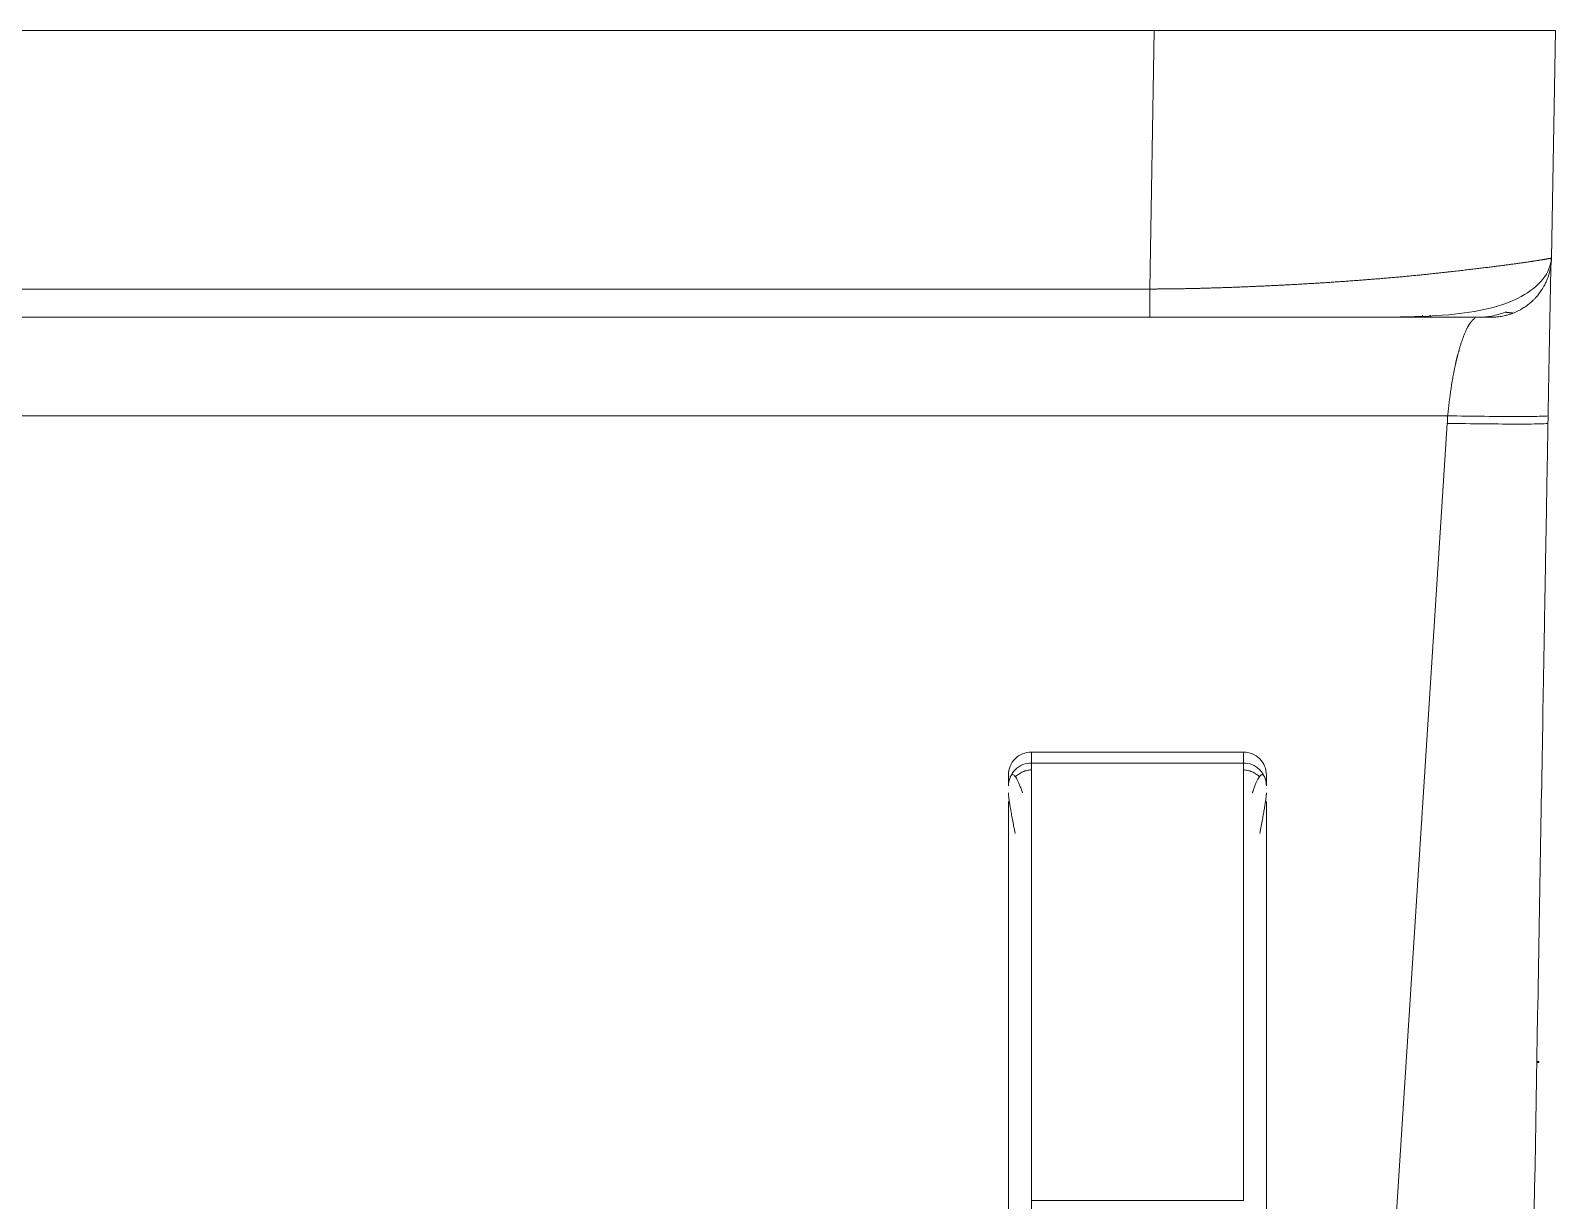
# Model space of a CAD drawing. Header units: millimetres. Extents: x 11618 to 13994, y -5897 to -2537.
# Drawn here: x 12535.4 to 12588.6, y -2812.5 to -2771.7 of the extents above; entities that cross this region are included whole.
import ezdxf

# ---------------------------------------------------------------- set-up
doc = ezdxf.new("R2010")
doc.units = ezdxf.units.MM

msp = doc.modelspace()

# ---------------------------------------------------------------- linework, layer by layer
at = {"linetype": 'Continuous', "lineweight": 18, "extrusion": (-1.22465e-16, -1, 0)}
for p, q in [((12574.607, -2771.666), (12357.312, -2771.666)), ((12588.605, -2771.666), (12574.607, -2771.666)), ((12588.605, -2771.666), (12588.468, -2779.603)), ((12574.451, -2781.666), (12341.515, -2781.666)), ((12583.965, -2781.599), (12583.964, -2781.667)), ((12584.234, -2781.667), (12584.235, -2781.593)), ((12569.518, -2798.018), (12569.518, -2797.634)), ((12578.518, -2797.634), (12578.518, -2798.019)), ((12587.954, -2807.666), (12588.029, -2807.666)), ((12588.029, -2807.666), (12588.029, -2807.633))]:
    msp.add_line(p, q, dxfattribs=at)
at = {"linetype": 'Continuous', "lineweight": 13, "extrusion": (-1.22465e-16, -1, 0)}
for p, q in [((12574.607, -2771.666), (12574.451, -2780.684)), ((12574.451, -2780.684), (12339.783, -2780.684)), ((12584.844, -2785.105), (12341.848, -2785.105)), ((12577.326, -2902.188), (12584.828, -2785.369)), ((12587.954, -2807.633), (12588.029, -2807.633)), ((12570.318, -2812.478), (12577.718, -2812.478))]:
    msp.add_line(p, q, dxfattribs=at)
at = {"linetype": 'Continuous', "lineweight": 18}
for centre, major_axis, start_param, end_param in [((12570.318, -2797.634), (-0.8, 0), 4.712389, 6.283204), ((12577.718, -2797.634), (0.8, 0), 6.283165, 7.853981)]:
    msp.add_ellipse(centre, major_axis=major_axis, ratio=0.999848, start_param=start_param, end_param=end_param, dxfattribs=at)
for points, degree, knots in [([(12574.451, -2780.684), (12574.471, -2780.684), (12574.51, -2780.684), (12574.57, -2780.684), (12574.63, -2780.684), (12574.69, -2780.683), (12574.751, -2780.683), (12574.813, -2780.683), (12574.875, -2780.682), (12574.938, -2780.682), (12575.001, -2780.681), (12575.065, -2780.681), (12575.129, -2780.68), (12575.194, -2780.679), (12575.26, -2780.678), (12575.326, -2780.677), (12575.392, -2780.676), (12575.46, -2780.675), (12575.527, -2780.674), (12575.596, -2780.673), (12575.665, -2780.672), (12575.734, -2780.67), (12575.804, -2780.669), (12575.874, -2780.667), (12575.945, -2780.666), (12576.017, -2780.664), (12576.089, -2780.662), (12576.161, -2780.661), (12576.235, -2780.659), (12576.308, -2780.657), (12576.382, -2780.655), (12576.457, -2780.653), (12576.532, -2780.651), (12576.608, -2780.648), (12576.684, -2780.646), (12576.761, -2780.644), (12576.838, -2780.641), (12576.915, -2780.639), (12576.993, -2780.636), (12577.072, -2780.634), (12577.151, -2780.631), (12577.231, -2780.628), (12577.311, -2780.625), (12577.391, -2780.622), (12577.472, -2780.619), (12577.554, -2780.616), (12577.635, -2780.613), (12577.718, -2780.609), (12577.8, -2780.606), (12577.884, -2780.603), (12577.967, -2780.599), (12578.051, -2780.596), (12578.136, -2780.592), (12578.22, -2780.588), (12578.306, -2780.584), (12578.391, -2780.581), (12578.477, -2780.577), (12578.564, -2780.573), (12578.65, -2780.568), (12578.738, -2780.564), (12578.825, -2780.56), (12578.913, -2780.556), (12579.001, -2780.551), (12579.09, -2780.547), (12579.179, -2780.542), (12579.268, -2780.537), (12579.357, -2780.532), (12579.447, -2780.528), (12579.537, -2780.523), (12579.628, -2780.518), (12579.718, -2780.513), (12579.809, -2780.507), (12579.901, -2780.502), (12579.992, -2780.497), (12580.084, -2780.491), (12580.176, -2780.486), (12580.268, -2780.48), (12580.36, -2780.474), (12580.453, -2780.469), (12580.546, -2780.463), (12580.639, -2780.457), (12580.732, -2780.451), (12580.825, -2780.445), (12580.919, -2780.438), (12581.013, -2780.432), (12581.106, -2780.426), (12581.2, -2780.419), (12581.294, -2780.413), (12581.388, -2780.406), (12581.482, -2780.399), (12581.577, -2780.392), (12581.671, -2780.386), (12581.765, -2780.378), (12581.86, -2780.371), (12581.954, -2780.364), (12582.049, -2780.357), (12582.143, -2780.349), (12582.237, -2780.342), (12582.332, -2780.334), (12582.426, -2780.327), (12582.52, -2780.319), (12582.615, -2780.311), (12582.709, -2780.303), (12582.803, -2780.295), (12582.897, -2780.287), (12582.99, -2780.279), (12583.084, -2780.27), (12583.177, -2780.262), (12583.27, -2780.254), (12583.363, -2780.245), (12583.456, -2780.236), (12583.549, -2780.227), (12583.641, -2780.218), (12583.733, -2780.209), (12583.825, -2780.2), (12583.917, -2780.191), (12584.008, -2780.182), (12584.099, -2780.172), (12584.189, -2780.163), (12584.279, -2780.153), (12584.381, -2780.142), (12584.494, -2780.13), (12584.616, -2780.116), (12584.737, -2780.103), (12584.855, -2780.09), (12584.972, -2780.077), (12585.086, -2780.064), (12585.197, -2780.051), (12585.307, -2780.039), (12585.415, -2780.026), (12585.52, -2780.014), (12585.623, -2780.002), (12585.724, -2779.99), (12585.823, -2779.978), (12585.92, -2779.967), (12586.015, -2779.955), (12586.108, -2779.944), (12586.198, -2779.933), (12586.287, -2779.922), (12586.373, -2779.911), (12586.458, -2779.901), (12586.54, -2779.89), (12586.621, -2779.88), (12586.699, -2779.87), (12586.775, -2779.86), (12586.85, -2779.85), (12586.922, -2779.841), (12586.993, -2779.832), (12587.062, -2779.822), (12587.128, -2779.813), (12587.193, -2779.804), (12587.256, -2779.796), (12587.317, -2779.787), (12587.377, -2779.779), (12587.434, -2779.771), (12587.49, -2779.763), (12587.544, -2779.755), (12587.596, -2779.748), (12587.646, -2779.74), (12587.695, -2779.733), (12587.742, -2779.726), (12587.787, -2779.719), (12587.83, -2779.713), (12587.872, -2779.706), (12587.913, -2779.7), (12587.951, -2779.694), (12587.989, -2779.688), (12588.024, -2779.682), (12588.058, -2779.677), (12588.091, -2779.671), (12588.121, -2779.666), (12588.151, -2779.661), (12588.179, -2779.657), (12588.206, -2779.652), (12588.231, -2779.648), (12588.254, -2779.644), (12588.277, -2779.64), (12588.298, -2779.636), (12588.318, -2779.632), (12588.336, -2779.629), (12588.353, -2779.626), (12588.369, -2779.623), (12588.383, -2779.62), (12588.397, -2779.618), (12588.409, -2779.615), (12588.42, -2779.613), (12588.429, -2779.611), (12588.438, -2779.609), (12588.445, -2779.608), (12588.452, -2779.606), (12588.457, -2779.605), (12588.461, -2779.604), (12588.464, -2779.604), (12588.467, -2779.603), (12588.468, -2779.603), (12588.468, -2779.603), (12588.468, -2779.603)], 3, [0, 0, 0, 0, 0.002665, 0.005355, 0.008072, 0.010815, 0.013584, 0.016378, 0.019199, 0.022046, 0.024918, 0.027817, 0.030742, 0.033692, 0.036669, 0.039672, 0.042701, 0.045755, 0.048836, 0.051943, 0.055076, 0.058235, 0.06142, 0.064631, 0.067868, 0.071131, 0.07442, 0.077735, 0.081076, 0.084443, 0.087836, 0.091255, 0.094701, 0.098172, 0.101669, 0.105193, 0.108742, 0.112318, 0.11592, 0.119547, 0.123201, 0.126881, 0.130587, 0.134318, 0.138076, 0.14186, 0.145671, 0.149507, 0.153369, 0.157257, 0.161172, 0.165112, 0.169078, 0.173071, 0.17709, 0.181134, 0.185205, 0.189302, 0.193425, 0.197574, 0.201749, 0.20595, 0.210177, 0.214431, 0.21871, 0.223015, 0.227347, 0.231705, 0.236088, 0.240498, 0.244934, 0.249396, 0.253884, 0.258398, 0.262938, 0.267505, 0.272097, 0.276716, 0.28136, 0.286031, 0.290728, 0.29545, 0.300199, 0.304974, 0.309775, 0.314603, 0.319456, 0.324335, 0.329241, 0.334172, 0.33913, 0.344114, 0.349124, 0.35416, 0.359222, 0.36431, 0.369424, 0.374565, 0.379731, 0.384924, 0.390142, 0.395387, 0.400658, 0.405955, 0.411278, 0.416627, 0.422002, 0.427404, 0.432831, 0.438285, 0.443764, 0.44927, 0.454802, 0.46036, 0.465944, 0.471554, 0.477191, 0.482853, 0.488541, 0.494256, 0.499997, 0.508075, 0.516116, 0.524118, 0.532081, 0.540006, 0.547893, 0.555742, 0.563552, 0.571324, 0.579058, 0.586753, 0.594411, 0.602029, 0.60961, 0.617152, 0.624657, 0.632122, 0.63955, 0.646939, 0.65429, 0.661603, 0.668878, 0.676115, 0.683313, 0.690473, 0.697595, 0.704679, 0.711724, 0.718732, 0.725701, 0.732632, 0.739525, 0.74638, 0.753197, 0.759975, 0.766716, 0.773418, 0.780083, 0.786709, 0.793297, 0.799848, 0.80636, 0.812834, 0.81927, 0.825668, 0.832028, 0.83835, 0.844635, 0.850881, 0.857089, 0.863259, 0.869392, 0.875486, 0.881543, 0.887561, 0.893542, 0.899485, 0.90539, 0.911257, 0.917087, 0.922878, 0.928632, 0.934348, 0.940027, 0.945667, 0.95127, 0.956835, 0.962362, 0.967852, 0.973304, 0.978719, 0.984095, 0.989434, 0.994736, 1, 1, 1, 1]), ([(12577.78, -2781.665), (12578.808, -2781.672), (12581.44, -2781.657), (12584.864, -2781.699), (12587.135, -2781.233), (12588.249, -2780.358), (12588.441, -2779.869), (12588.468, -2779.603)], 3, [0, 0, 0, 0, 0.182524, 0.496303, 0.759296, 0.881017, 1, 1, 1, 1]), ([(12588.466, -2779.602), (12588.466, -2779.609), (12588.465, -2779.625), (12588.464, -2779.649), (12588.463, -2779.676), (12588.462, -2779.704), (12588.459, -2779.733), (12588.457, -2779.765), (12588.453, -2779.799), (12588.449, -2779.834), (12588.444, -2779.871), (12588.438, -2779.91), (12588.43, -2779.951), (12588.422, -2779.994), (12588.412, -2780.038), (12588.401, -2780.085), (12588.388, -2780.133), (12588.373, -2780.183), (12588.357, -2780.234), (12588.338, -2780.287), (12588.317, -2780.342), (12588.296, -2780.393), (12588.273, -2780.445), (12588.246, -2780.502), (12588.209, -2780.574), (12588.159, -2780.66), (12588.089, -2780.768), (12588.005, -2780.882), (12587.916, -2780.984), (12587.842, -2781.061), (12587.757, -2781.141), (12587.63, -2781.247), (12587.43, -2781.384), (12587.221, -2781.489), (12587.041, -2781.556), (12586.923, -2781.592), (12586.815, -2781.618), (12586.719, -2781.637), (12586.633, -2781.65), (12586.559, -2781.658), (12586.495, -2781.663), (12586.443, -2781.665), (12586.401, -2781.666), (12586.376, -2781.666), (12586.365, -2781.666)], 3, [0, 0, 0, 0, 0.00695, 0.014444, 0.022488, 0.031089, 0.040254, 0.049991, 0.060309, 0.071214, 0.082716, 0.094824, 0.107547, 0.120894, 0.134875, 0.149496, 0.164765, 0.180689, 0.197273, 0.214525, 0.232451, 0.251057, 0.265066, 0.284462, 0.30932, 0.339717, 0.375723, 0.427854, 0.469357, 0.500051, 0.526263, 0.576932, 0.651606, 0.748975, 0.790701, 0.82846, 0.862347, 0.892458, 0.918906, 0.941811, 0.961282, 0.977417, 0.990299, 1, 1, 1, 1]), ([(12588.451, -2779.617), (12588.447, -2779.801), (12588.435, -2780.346), (12588.42, -2781.121), (12588.411, -2781.589), (12588.401, -2782.071), (12588.392, -2782.604), (12588.381, -2783.153), (12588.37, -2783.776), (12588.359, -2784.393), (12588.347, -2785.105)], 2, [0, 0, 0, 0.139137, 0.31131, 0.483482, 0.483482, 0.655655, 0.655655, 0.827827, 0.827827, 1, 1, 1]), ([(12574.451, -2781.666), (12574.451, -2781.666), (12574.451, -2781.66), (12574.451, -2781.635), (12574.451, -2781.617), (12574.451, -2781.568), (12574.451, -2781.537), (12574.451, -2781.466), (12574.451, -2781.425), (12574.451, -2781.334), (12574.451, -2781.285), (12574.451, -2781.178), (12574.451, -2781.121), (12574.451, -2781.002), (12574.451, -2780.94), (12574.451, -2780.813), (12574.451, -2780.749), (12574.451, -2780.684)], 3, [0, 0, 0, 0, 0.125, 0.125, 0.25, 0.25, 0.375, 0.375, 0.5, 0.5, 0.625, 0.625, 0.75, 0.75, 0.875, 0.875, 1, 1, 1, 1]), ([(12580.007, -2781.666), (12579.901, -2781.666), (12579.793, -2781.666), (12578.319, -2781.666), (12576.597, -2781.666), (12575.985, -2781.666), (12575.417, -2781.666), (12574.898, -2781.666), (12574.451, -2781.666)], 2, [0, 0, 0, 0.023139, 0.023139, 0.51157, 0.51157, 0.755785, 0.755785, 1, 1, 1]), ([(12586.368, -2781.666), (12586.363, -2781.666), (12586.2, -2781.666), (12586.043, -2781.666), (12585.73, -2781.666), (12585.441, -2781.666), (12585.028, -2781.666), (12584.635, -2781.666), (12584.114, -2781.666), (12583.181, -2781.666), (12581.88, -2781.666), (12581.328, -2781.666), (12580.714, -2781.666)], 2, [0, 0, 0, 0.139645, 0.139645, 0.279291, 0.279291, 0.418936, 0.418936, 0.558581, 0.558581, 0.837872, 0.837872, 1, 1, 1]), ([(12584.844, -2785.105), (12584.841, -2785.126), (12584.839, -2785.148), (12584.837, -2785.181), (12584.836, -2785.192), (12584.836, -2785.214), (12584.835, -2785.223), (12584.836, -2785.286), (12584.834, -2785.326), (12584.828, -2785.369)], 3, [0, 0, 0, 0, 0.25, 0.25, 0.375, 0.375, 0.5, 0.5, 1, 1, 1, 1]), ([(12587.324, -2785.13), (12586.982, -2785.13), (12586.15, -2785.125), (12585.257, -2785.113), (12584.844, -2785.105)], 3, [0, 0, 0, 0, 0.50071, 1, 1, 1, 1]), ([(12586.327, -2900.958), (12586.79, -2874.386), (12587.19, -2851.464), (12587.694, -2822.554), (12587.846, -2813.833), (12588.05, -2802.115), (12588.114, -2798.432), (12588.19, -2794.122), (12588.204, -2793.275), (12588.226, -2792.026), (12588.233, -2791.613), (12588.248, -2790.79), (12588.255, -2790.378), (12588.269, -2789.563), (12588.276, -2789.16), (12588.29, -2788.369), (12588.297, -2787.981), (12588.317, -2786.834), (12588.33, -2786.092), (12588.342, -2785.369)], 3, [0, 0, 0, 0, 0.5, 0.5, 0.75, 0.75, 0.875, 0.875, 0.90625, 0.90625, 0.921875, 0.921875, 0.9375, 0.9375, 0.953125, 0.953125, 0.96875, 0.96875, 1, 1, 1, 1]), ([(12588.347, -2785.105), (12588.347, -2785.112), (12588.2, -2785.125), (12587.666, -2785.13), (12587.324, -2785.13), (12587.324, -2785.13)], 3, [0, 0, 0, 0, 0.498874, 0.999792, 1, 1, 1, 1]), ([(12588.342, -2785.369), (12588.343, -2785.321), (12588.344, -2785.281), (12588.345, -2785.201), (12588.346, -2785.157), (12588.347, -2785.105)], 3, [0, 0, 0, 0, 0.5, 0.5, 1, 1, 1, 1]), ([(12570.318, -2797.459), (12570.269, -2797.46), (12570.168, -2797.472), (12570.018, -2797.519), (12569.873, -2797.598), (12569.789, -2797.669), (12569.749, -2797.709)], 3, [0, 0, 0, 0, 0.233601, 0.480473, 0.737772, 1, 1, 1, 1]), ([(12578.288, -2797.709), (12578.248, -2797.669), (12578.164, -2797.598), (12578.019, -2797.519), (12577.869, -2797.472), (12577.768, -2797.46), (12577.718, -2797.459)], 3, [0, 0, 0, 0, 0.262223, 0.519523, 0.766397, 1, 1, 1, 1]), ([(12569.518, -2877.544), (12569.518, -2870.246), (12569.518, -2859.298), (12569.518, -2846.525), (12569.518, -2840.139), (12569.518, -2836.946), (12569.518, -2835.35), (12569.518, -2834.551), (12569.518, -2834.152), (12569.518, -2833.953), (12569.518, -2833.853), (12569.518, -2833.803), (12569.518, -2833.778), (12569.518, -2833.766), (12569.518, -2833.76), (12569.518, -2833.757), (12569.518, -2833.754), (12569.518, -2833.171), (12569.518, -2831.366), (12569.518, -2827.629), (12569.518, -2825.353), (12569.518, -2824.113), (12569.518, -2823.468), (12569.518, -2823.139), (12569.518, -2822.973), (12569.518, -2822.889), (12569.518, -2822.847), (12569.518, -2822.826), (12569.518, -2822.816), (12569.518, -2822.811), (12569.518, -2822.808), (12569.518, -2822.806), (12569.518, -2822.483), (12569.518, -2821.557), (12569.518, -2819.702), (12569.518, -2818.582), (12569.518, -2817.973), (12569.518, -2817.656), (12569.518, -2817.495), (12569.518, -2817.414), (12569.518, -2817.373), (12569.518, -2817.352), (12569.518, -2817.343), (12569.518, -2817.337), (12569.518, -2817.333), (12569.518, -2816.875), (12569.518, -2816.191), (12569.518, -2815.393), (12569.518, -2814.994), (12569.518, -2814.794), (12569.518, -2814.694), (12569.518, -2814.652), (12569.518, -2814.623), (12569.518, -2814.607), (12569.518, -2814.39), (12569.518, -2814.066), (12569.518, -2813.657), (12569.518, -2813.444), (12569.518, -2813.351), (12569.518, -2813.289), (12569.518, -2813.256), (12569.518, -2813.105), (12569.518, -2812.931), (12569.518, -2812.765), (12569.518, -2812.698), (12569.518, -2812.686), (12569.518, -2812.651), (12569.518, -2812.6), (12569.518, -2812.417), (12569.518, -2812.207), (12569.518, -2812.024), (12569.518, -2811.939), (12569.518, -2811.898), (12569.518, -2811.881), (12569.518, -2811.87), (12569.518, -2811.866), (12569.518, -2811.408), (12569.518, -2810.734), (12569.518, -2810.064), (12569.518, -2809.618), (12569.518, -2809.394), (12569.518, -2808.732), (12569.518, -2808.079), (12569.518, -2807.438), (12569.518, -2807.013), (12569.518, -2806.801), (12569.518, -2806.176), (12569.518, -2805.567), (12569.518, -2804.982), (12569.518, -2804.598), (12569.518, -2804.409), (12569.518, -2803.845), (12569.518, -2803.483), (12569.518, -2802.788), (12569.518, -2802.454), (12569.518, -2801.818), (12569.518, -2801.517), (12569.518, -2800.946), (12569.518, -2800.678), (12569.518, -2800.172), (12569.518, -2799.938), (12569.518, -2799.508), (12569.518, -2799.312), (12569.518, -2798.96), (12569.518, -2798.805), (12569.518, -2798.63), (12569.518, -2798.593), (12569.518, -2798.557)], 3, [0, 0, 0, 0, 0.261054, 0.391581, 0.456845, 0.489476, 0.505792, 0.51395, 0.518029, 0.520069, 0.521088, 0.521598, 0.521853, 0.521981, 0.522044, 0.522044, 0.522108, 0.522108, 0.587372, 0.620003, 0.636319, 0.644477, 0.648556, 0.650596, 0.651615, 0.652125, 0.65238, 0.652508, 0.652571, 0.652603, 0.652603, 0.652635, 0.652635, 0.685267, 0.701583, 0.709741, 0.71382, 0.715859, 0.716879, 0.717389, 0.717644, 0.717771, 0.717835, 0.717835, 0.717899, 0.717899, 0.734214, 0.742372, 0.746451, 0.748491, 0.749511, 0.75002, 0.75002, 0.75053, 0.75053, 0.758688, 0.762767, 0.764807, 0.765826, 0.765826, 0.766846, 0.766846, 0.770925, 0.772965, 0.772965, 0.773474, 0.773474, 0.773984, 0.775004, 0.779083, 0.781123, 0.782142, 0.782652, 0.782907, 0.782907, 0.783162, 0.783162, 0.799478, 0.807636, 0.807636, 0.815794, 0.815794, 0.83211, 0.840268, 0.840268, 0.848426, 0.848426, 0.864741, 0.872899, 0.872899, 0.881057, 0.881057, 0.897373, 0.897373, 0.913689, 0.913689, 0.930005, 0.930005, 0.946321, 0.946321, 0.962637, 0.962637, 0.978953, 0.978953, 0.995268, 0.995268, 1, 1, 1, 1]), ([(12578.518, -2798.556), (12578.518, -2798.715), (12578.518, -2798.909), (12578.518, -2799.313), (12578.518, -2799.606), (12578.518, -2799.943), (12578.518, -2800.177), (12578.518, -2800.299), (12578.518, -2800.929), (12578.518, -2801.499), (12578.518, -2802.455), (12578.518, -2802.954), (12578.518, -2803.487), (12578.518, -2803.848), (12578.518, -2804.034), (12578.518, -2804.595), (12578.518, -2804.979), (12578.518, -2805.769), (12578.518, -2806.173), (12578.518, -2807.43), (12578.518, -2808.288), (12578.518, -2809.616), (12578.518, -2810.284), (12578.518, -2811.069), (12578.518, -2811.463), (12578.518, -2811.661), (12578.518, -2811.76), (12578.518, -2811.802), (12578.518, -2811.83), (12578.518, -2811.847), (12578.518, -2811.955), (12578.518, -2812.113), (12578.518, -2812.32), (12578.518, -2812.429), (12578.518, -2812.485), (12578.518, -2812.513), (12578.518, -2812.526), (12578.518, -2812.534), (12578.518, -2812.539), (12578.518, -2812.627), (12578.518, -2812.776), (12578.518, -2812.988), (12578.518, -2813.104), (12578.518, -2813.164), (12578.518, -2813.195), (12578.518, -2813.209), (12578.518, -2813.217), (12578.518, -2813.221), (12578.518, -2813.592), (12578.518, -2814.037), (12578.518, -2814.376), (12578.518, -2814.5), (12578.518, -2814.551), (12578.518, -2814.574), (12578.518, -2814.585), (12578.518, -2814.589), (12578.518, -2814.592), (12578.518, -2814.591), (12578.518, -2815.507), (12578.518, -2816.419), (12578.518, -2819.156), (12578.518, -2820.981), (12578.518, -2824.63), (12578.518, -2826.455), (12578.518, -2829.192), (12578.518, -2830.56), (12578.518, -2832.157), (12578.518, -2832.955), (12578.518, -2833.354), (12578.518, -2833.554), (12578.518, -2833.653), (12578.518, -2833.703), (12578.518, -2833.728), (12578.518, -2833.741), (12578.518, -2833.746), (12578.518, -2833.75), (12578.518, -2833.753), (12578.518, -2833.771), (12578.518, -2834.469), (12578.518, -2836.457), (12578.518, -2837.744), (12578.518, -2838.461), (12578.518, -2838.838), (12578.518, -2839.031), (12578.518, -2839.129), (12578.518, -2839.171), (12578.518, -2839.199), (12578.518, -2839.214), (12578.518, -2840.845), (12578.518, -2842.743), (12578.518, -2844.031), (12578.518, -2844.443), (12578.518, -2844.591), (12578.518, -2844.651), (12578.518, -2844.677), (12578.518, -2844.689), (12578.518, -2844.695), (12578.518, -2844.698), (12578.518, -2844.699), (12578.518, -2844.7), (12578.518, -2844.699), (12578.518, -2846.571), (12578.518, -2849.341), (12578.518, -2852.515), (12578.518, -2854.087), (12578.518, -2854.869), (12578.518, -2855.259), (12578.518, -2855.454), (12578.518, -2855.551), (12578.518, -2855.6), (12578.518, -2855.624), (12578.518, -2855.636), (12578.518, -2855.642), (12578.518, -2855.645), (12578.518, -2855.645), (12578.518, -2869.091), (12578.518, -2876.39), (12578.518, -2877.544)], 3, [0, 0, 0, 0, 0.021047, 0.021047, 0.037363, 0.045521, 0.045521, 0.053679, 0.053679, 0.086311, 0.086311, 0.102627, 0.110785, 0.110785, 0.118943, 0.118943, 0.135259, 0.135259, 0.151574, 0.151574, 0.184206, 0.184206, 0.200522, 0.20868, 0.212759, 0.214799, 0.215818, 0.216328, 0.216328, 0.216838, 0.216838, 0.220917, 0.222956, 0.223976, 0.224486, 0.224741, 0.224868, 0.224868, 0.224996, 0.224996, 0.229075, 0.231114, 0.232134, 0.232644, 0.232899, 0.233026, 0.233026, 0.233154, 0.233154, 0.241312, 0.245391, 0.24743, 0.24845, 0.24896, 0.249215, 0.249342, 0.249342, 0.24947, 0.24947, 0.282101, 0.282101, 0.347365, 0.347365, 0.412628, 0.412628, 0.44526, 0.461576, 0.469734, 0.473813, 0.475853, 0.476872, 0.477382, 0.477637, 0.477765, 0.477828, 0.477828, 0.477892, 0.477892, 0.510524, 0.52684, 0.534998, 0.539077, 0.541116, 0.542136, 0.542646, 0.542901, 0.542901, 0.543155, 0.543155, 0.575787, 0.592103, 0.600261, 0.60434, 0.60638, 0.607399, 0.607909, 0.608164, 0.608292, 0.608355, 0.608355, 0.608419, 0.608419, 0.673682, 0.706314, 0.72263, 0.730788, 0.734867, 0.736907, 0.737926, 0.738436, 0.738691, 0.738819, 0.738882, 0.738882, 0.738946, 0.738946, 1, 1, 1, 1])]:
    msp.add_open_spline(points, degree=degree, knots=knots, dxfattribs=at)
at = {"linetype": 'Continuous', "lineweight": 13}
for points, knots in [([(12585.808, -2781.697), (12585.806, -2781.698), (12585.801, -2781.701), (12585.794, -2781.705), (12585.788, -2781.709), (12585.781, -2781.713), (12585.774, -2781.718), (12585.767, -2781.723), (12585.76, -2781.728), (12585.752, -2781.734), (12585.745, -2781.739), (12585.738, -2781.746), (12585.73, -2781.752), (12585.723, -2781.759), (12585.716, -2781.766), (12585.708, -2781.773), (12585.7, -2781.781), (12585.693, -2781.789), (12585.685, -2781.798), (12585.677, -2781.807), (12585.669, -2781.816), (12585.661, -2781.826), (12585.653, -2781.836), (12585.645, -2781.846), (12585.637, -2781.857), (12585.629, -2781.868), (12585.621, -2781.88), (12585.613, -2781.892), (12585.604, -2781.905), (12585.596, -2781.918), (12585.587, -2781.932), (12585.579, -2781.946), (12585.57, -2781.96), (12585.562, -2781.975), (12585.553, -2781.991), (12585.545, -2782.007), (12585.524, -2782.045), (12585.493, -2782.108), (12585.451, -2782.202), (12585.411, -2782.3), (12585.372, -2782.403), (12585.334, -2782.51), (12585.298, -2782.619), (12585.264, -2782.731), (12585.239, -2782.818), (12585.223, -2782.876), (12585.215, -2782.906), (12585.207, -2782.936), (12585.199, -2782.966), (12585.191, -2782.996), (12585.183, -2783.027), (12585.175, -2783.057), (12585.167, -2783.088), (12585.16, -2783.118), (12585.152, -2783.149), (12585.145, -2783.18), (12585.137, -2783.212), (12585.13, -2783.244), (12585.123, -2783.277), (12585.117, -2783.305), (12585.11, -2783.337), (12585.099, -2783.385), (12585.083, -2783.465), (12585.064, -2783.559), (12585.045, -2783.656), (12585.028, -2783.749), (12585.003, -2783.888), (12584.976, -2784.056), (12584.949, -2784.234), (12584.932, -2784.36), (12584.921, -2784.44), (12584.914, -2784.492), (12584.909, -2784.533), (12584.904, -2784.575), (12584.898, -2784.617), (12584.893, -2784.659), (12584.888, -2784.703), (12584.883, -2784.747), (12584.878, -2784.793), (12584.873, -2784.84), (12584.868, -2784.888), (12584.863, -2784.935), (12584.858, -2784.981), (12584.853, -2785.025), (12584.849, -2785.067), (12584.846, -2785.093), (12584.844, -2785.105)], [0, 0, 0, 0, 0.005346, 0.010792, 0.016336, 0.021971, 0.027692, 0.033494, 0.039369, 0.045311, 0.051313, 0.057367, 0.063469, 0.069622, 0.075828, 0.08209, 0.08841, 0.094792, 0.101239, 0.107755, 0.114342, 0.121003, 0.127736, 0.134541, 0.141418, 0.148365, 0.155383, 0.162469, 0.169624, 0.176846, 0.184134, 0.191488, 0.198907, 0.206388, 0.213932, 0.221537, 0.229202, 0.26724, 0.304391, 0.34054, 0.375522, 0.409361, 0.442269, 0.474477, 0.505683, 0.513613, 0.521517, 0.52939, 0.537227, 0.545025, 0.552778, 0.560482, 0.56814, 0.575771, 0.583396, 0.591036, 0.598713, 0.606448, 0.614264, 0.622174, 0.626174, 0.63738, 0.655995, 0.681923, 0.700971, 0.721345, 0.742998, 0.791601, 0.828517, 0.854187, 0.868894, 0.877303, 0.885705, 0.894107, 0.902549, 0.911092, 0.9198, 0.928712, 0.937842, 0.947202, 0.956725, 0.966216, 0.975469, 0.98429, 0.992519, 1, 1, 1, 1]), ([(12585.936, -2781.666), (12586.081, -2781.666), (12586.383, -2781.641), (12586.695, -2781.553), (12586.849, -2781.492)], [0, 0, 0, 0, 0.499675, 1, 1, 1, 1]), ([(12588.342, -2785.369), (12588.343, -2785.376), (12588.195, -2785.389), (12587.39, -2785.397), (12586.139, -2785.389), (12585.242, -2785.376), (12584.828, -2785.369)], [0, 0, 0, 0, 0.250024, 0.499976, 0.749929, 1, 1, 1, 1]), ([(12570.318, -2797.218), (12570.224, -2797.218), (12570.122, -2797.235), (12569.926, -2797.314), (12569.831, -2797.375), (12569.675, -2797.531), (12569.614, -2797.625), (12569.536, -2797.822), (12569.518, -2797.924), (12569.518, -2798.018)], [0, 0, 0, 0, 0.25, 0.25, 0.5, 0.5, 0.75, 0.75, 1, 1, 1, 1]), ([(12570.318, -2812.478), (12570.318, -2812.416), (12570.318, -2812.204), (12570.318, -2811.838), (12570.318, -2811.237), (12570.318, -2810.49), (12570.318, -2809.604), (12570.318, -2807.851), (12570.318, -2805.854), (12570.318, -2803.799), (12570.318, -2801.883), (12570.318, -2799.869), (12570.318, -2798.134), (12570.318, -2797.367), (12570.318, -2797.229), (12570.318, -2797.218)], [0, 0, 0, 0, 0.007935, 0.027012, 0.04609, 0.084244, 0.122399, 0.160553, 0.313171, 0.38948, 0.465789, 0.618407, 0.771025, 0.923643, 1, 1, 1, 1]), ([(12578.518, -2798.019), (12578.519, -2797.925), (12578.502, -2797.823), (12578.424, -2797.626), (12578.363, -2797.531), (12578.207, -2797.375), (12578.112, -2797.314), (12577.915, -2797.235), (12577.813, -2797.218), (12577.718, -2797.218)], [0, 0, 0, 0, 0.25, 0.25, 0.5, 0.5, 0.75, 0.75, 1, 1, 1, 1]), ([(12577.718, -2812.478), (12577.718, -2811.987), (12577.718, -2811.496), (12577.718, -2810.517), (12577.718, -2810.03), (12577.718, -2809.064), (12577.718, -2808.585), (12577.718, -2807.641), (12577.718, -2807.175), (12577.718, -2806.262), (12577.718, -2805.814), (12577.718, -2804.941), (12577.718, -2804.515), (12577.718, -2803.689), (12577.718, -2803.289), (12577.718, -2802.52), (12577.718, -2802.15), (12577.718, -2801.444), (12577.718, -2801.107), (12577.718, -2800.471), (12577.718, -2800.172), (12577.718, -2799.612), (12577.718, -2799.352), (12577.718, -2798.874), (12577.718, -2798.656), (12577.718, -2798.265), (12577.718, -2798.091), (12577.718, -2797.79), (12577.718, -2797.662), (12577.718, -2797.454), (12577.718, -2797.373), (12577.718, -2797.26), (12577.718, -2797.227), (12577.718, -2797.218)], [0, 0, 0, 0, 0.0625, 0.0625, 0.125, 0.125, 0.1875, 0.1875, 0.25, 0.25, 0.3125, 0.3125, 0.375, 0.375, 0.4375, 0.4375, 0.5, 0.5, 0.5625, 0.5625, 0.625, 0.625, 0.6875, 0.6875, 0.75, 0.75, 0.8125, 0.8125, 0.875, 0.875, 0.9375, 0.9375, 1, 1, 1, 1]), ([(12570.318, -2877.558), (12570.318, -2868.399), (12570.318, -2854.661), (12570.318, -2838.633), (12570.318, -2829.474), (12570.318, -2823.75), (12570.318, -2819.17), (12570.318, -2816.594), (12570.318, -2814.877), (12570.318, -2814.16), (12570.318, -2813.592), (12570.318, -2813.168), (12570.318, -2812.798), (12570.318, -2812.564), (12570.318, -2812.478)], [0, 0, 0, 0, 0.422208, 0.633312, 0.738864, 0.844416, 0.897192, 0.949968, 0.963162, 0.976356, 0.982953, 0.98955, 0.996147, 1, 1, 1, 1])]:
    msp.add_open_spline(points, degree=3, knots=knots, dxfattribs=at)
at = {"linetype": 'Continuous', "lineweight": 18}
for points, degree in [([(12586.849, -2781.492), (12587.006, -2781.509), (12587.131, -2781.523)], 2), ([(12570.318, -2796.834), (12572.785, -2796.834), (12575.252, -2796.834), (12577.718, -2796.834)], 3), ([(12570.011, -2798.262), (12569.705, -2797.363), (12569.573, -2797.727)], 2), ([(12578.464, -2797.727), (12578.332, -2797.363), (12578.026, -2798.262)], 2), ([(12569.519, -2798.254), (12569.512, -2798.445), (12569.749, -2799.674)], 2), ([(12578.288, -2799.673), (12578.525, -2798.445), (12578.518, -2798.254)], 2)]:
    msp.add_open_spline(points, degree=degree, dxfattribs=at)
at = {"linetype": 'Continuous', "lineweight": 13}
for points in [[(12570.318, -2797.218), (12570.318, -2797.09), (12570.318, -2796.962), (12570.318, -2796.834)], [(12577.718, -2796.834), (12577.718, -2796.898), (12577.718, -2797.026), (12577.718, -2797.154), (12577.718, -2797.218)], [(12577.718, -2797.218), (12575.252, -2797.218), (12572.785, -2797.218), (12570.318, -2797.218)]]:
    msp.add_open_spline(points, degree=3, dxfattribs=at)

doc.saveas('drawing.dxf')
